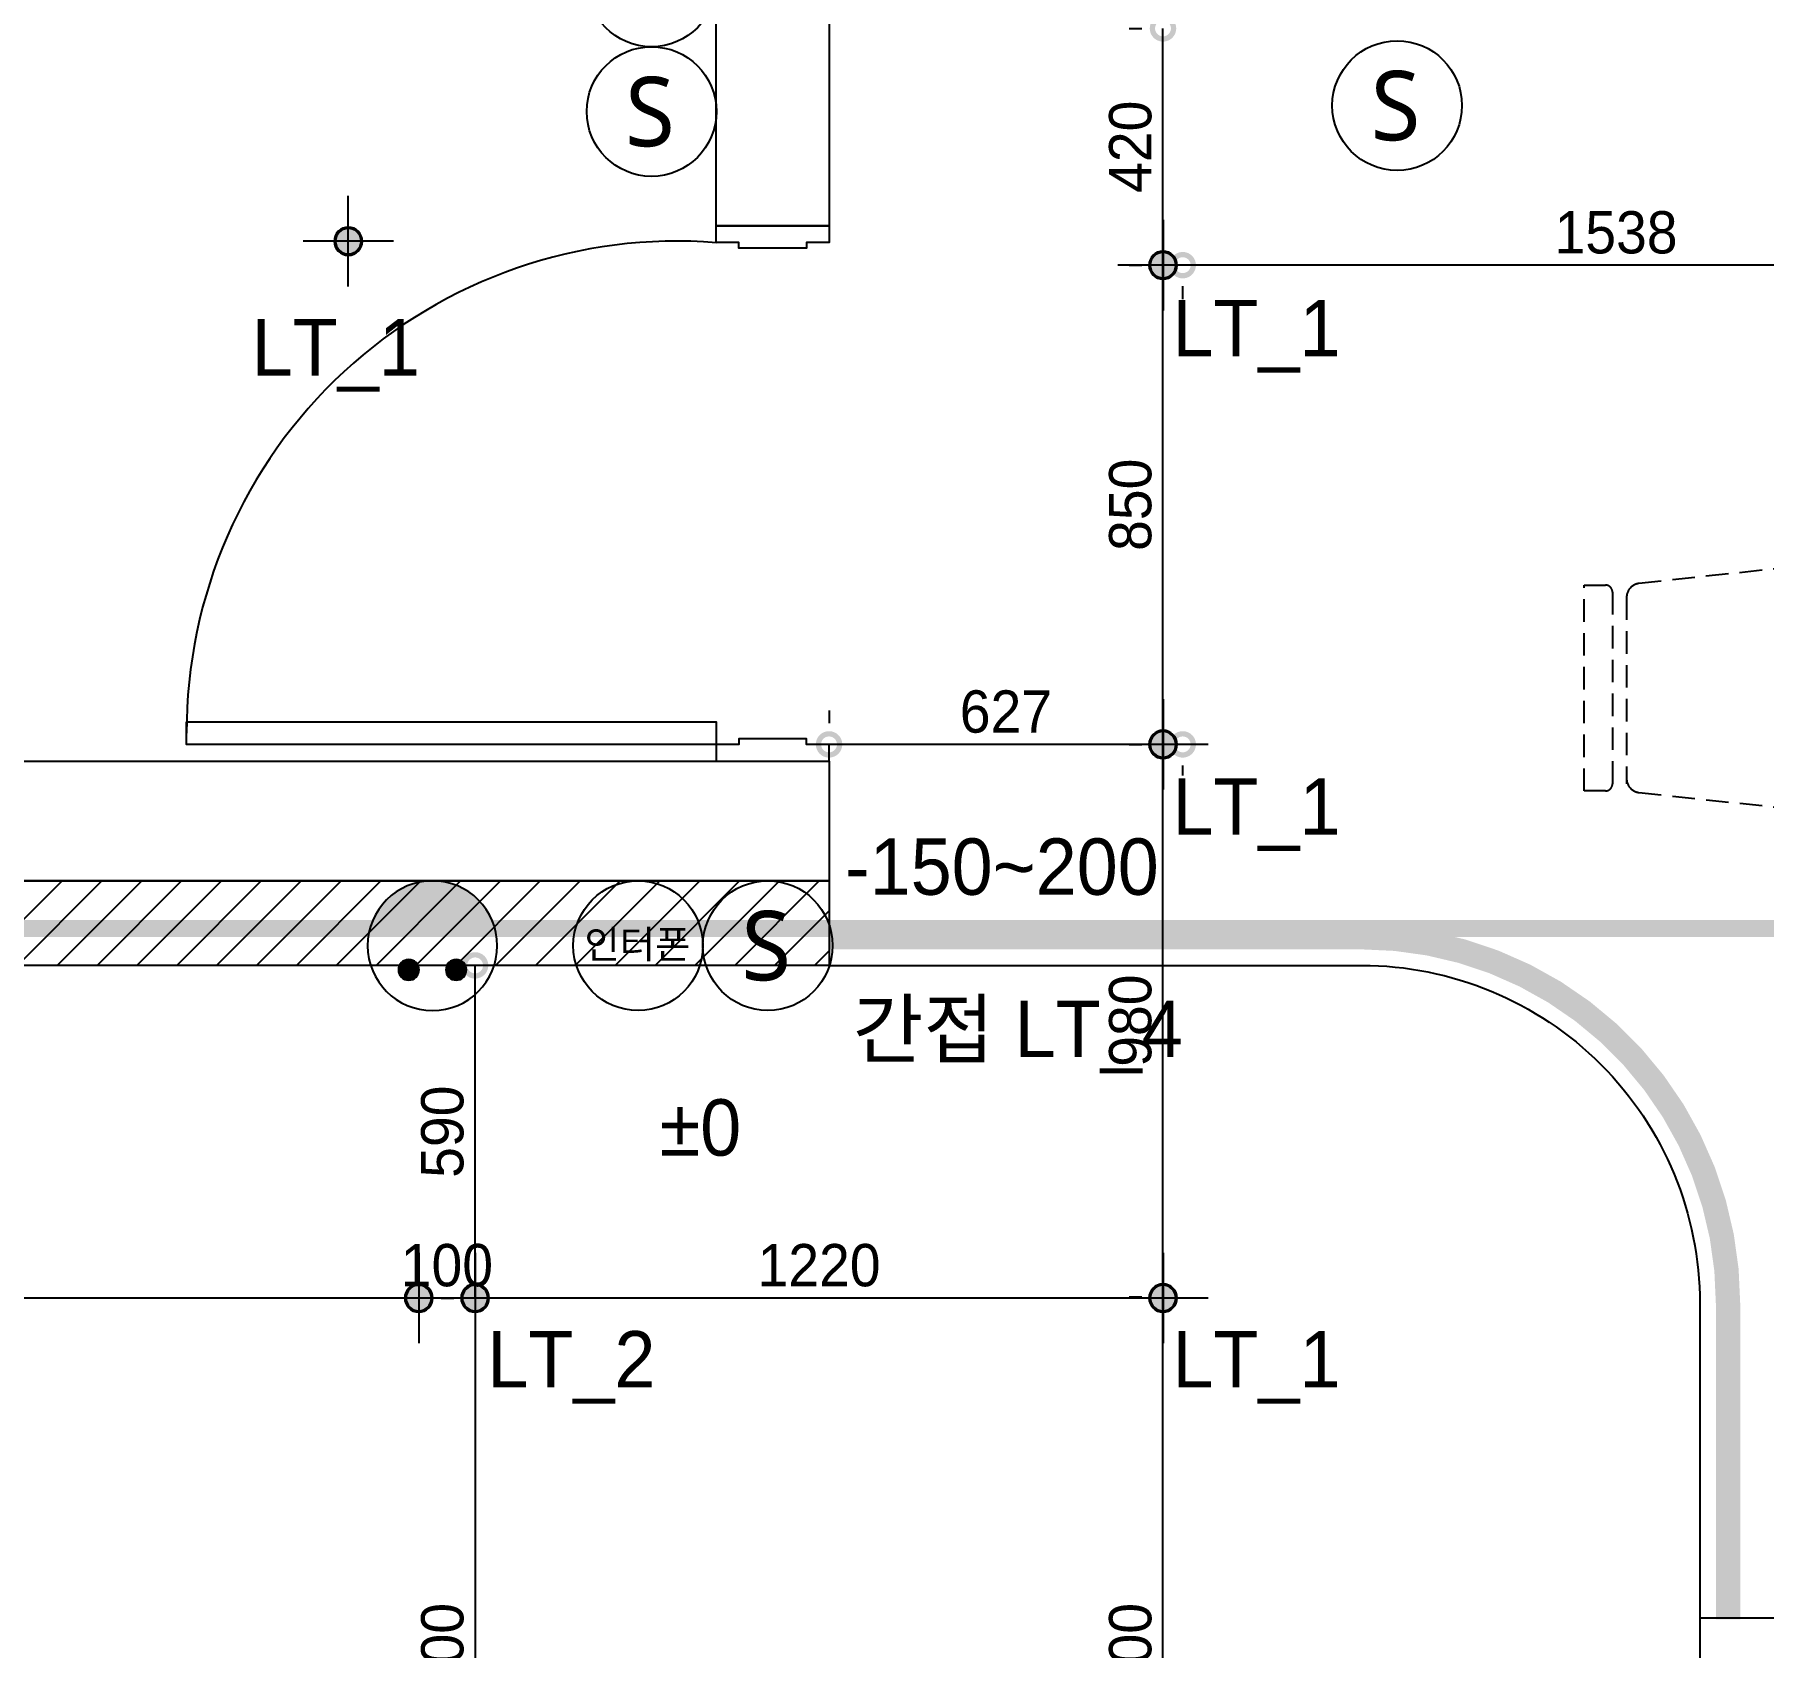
# Model space of a CAD drawing. Header units: inches. Extents: x 157163 to 245256, y -61743 to -20857.
# Drawn here: x 231228 to 234295, y -29752 to -26891 of the extents above; entities that cross this region are included whole.
import ezdxf

# ---------------------------------------------------------------- set-up
doc = ezdxf.new("R2010")
doc.units = ezdxf.units.IN
doc.header["$LTSCALE"] = 50
doc.header["$MEASUREMENT"] = 0
for name, pattern in [('DH-HID2', [1.2, 0.8, -0.4]), ('HID', [2.5, 1.5, -1]), ('HID2', [1, 0.5, -0.5])]:
    doc.linetypes.add(name, pattern=pattern)
for name, color, linetype in [('0-ELC TEXT', 7, 'Continuous'), ('03-WAL NEW', 3, 'Continuous'), ('06-LIGHT', 4, 'Continuous'), ('07-DIM WAL', 5, 'Continuous'), ('3.기호.계단선', 30, 'Continuous'), ('CO-DO-FR', 7, 'Continuous'), ('CO-DOOR', 8, 'Continuous'), ('F-WALL1', 2, 'Continuous'), ('FU-FURM', 251, 'DH-HID2'), ('RC-LIGHT', 7, 'Continuous'), ('설비', 140, 'Continuous')]:
    doc.layers.add(name, color=color, linetype=linetype)
doc.styles.add('스타일1', font='HY울릉도M.TTF')
doc.styles.add('코레일둥고', font='Korail_Round_Gothic_Medium.ttf')
doc.dimstyles.new('30', dxfattribs={"dimscale": 30, "dimtxt": 2.5, "dimasz": 2.5, "dimexe": 1.25, "dimexo": 2, "dimtad": 1, "dimdec": 0, "dimtxsty": '스타일1', "dimblk": 'DOTSMALL', "dimcen": 2.5, "dimclrd": 1, "dimclre": 1, "dimclrt": 7, "dimadec": 0, "dimazin": 0, "dimtfac": 1, "dimtdec": 0, "dimtix": 1, "dimtmove": 0, "dimatfit": 3, "dimldrblk": 'DOTSMALL', "dimfxl": 1.25, "dimarcsym": 0})

# ---------------------------------------------------------------- blocks, each defined once
blk = doc.blocks.new('VUDAUSEH')
at = {"layer": 'CO-DO-FR'}
for points in [[(210937.3, -27229.9), (211137.3, -27229.9), (211137.3, -27259.9), (211097.3, -27259.9), (211097.3, -27269.9), (210977.3, -27269.9), (210977.3, -27259.9), (210937.3, -27259.9), (210937.3, -27229.9)], [(210937.3, -28179.9), (211137.3, -28179.9), (211137.3, -28149.9), (211097.3, -28149.9), (211097.3, -28139.9), (210977.3, -28139.9), (210977.3, -28149.9), (210937.3, -28149.9), (210937.3, -28179.9)]]:
    blk.add_lwpolyline(points, close=True, dxfattribs=at)
at = {"layer": 'CO-DOOR'}
blk.add_lwpolyline([(209997.3, -28109.9), (210937.3, -28109.9), (210937.3, -28149.9), (209997.3, -28149.9)], close=True, dxfattribs=at)
blk.add_arc((210868, -28127.8), 870.6, 85.4306, 180.1399, dxfattribs=at)
at = {"layer": 'F-WALL1'}
for p, q in [((205830.3, -28179.9), (211137.3, -28179.9)), ((211137.3, -28179.9), (211137.3, -28391.9)), ((211137.3, -28391.9), (205917.3, -28391.9))]:
    blk.add_line(p, q, dxfattribs=at)
for points in [[(205729.3, -24428.9), (205630.3, -24428.9), (205630.3, -23965.9), (211137.3, -23965.9), (211137.3, -27229.9), (210937.3, -27229.9), (210937.3, -24138.9), (207217.3, -24138.9), (207217.3, -24724.9), (206671.3, -24724.9), (206671.3, -24123.9), (205729.3, -24123.9), (205729.3, -24428.9)], [(216152.3, -28374.9), (215952.3, -28374.9), (215952.3, -29699.9), (212682.3, -29699.9), (212682.3, -29854.9), (215977.3, -29854.9), (215977.3, -30482.9), (216152.3, -30482.9), (216152.3, -29669.9), (216462.3, -29669.9), (216462.3, -28974.9), (216152.3, -28974.9), (216152.3, -28374.9)]]:
    blk.add_lwpolyline(points, dxfattribs=at)
blk = doc.blocks.new('cjswjdeh')
at = {"layer": '03-WAL NEW'}
h = blk.add_hatch(dxfattribs=at)
h.set_pattern_fill('_USER', color=256, scale=50, angle=225, pattern_type=0)
h.set_pattern_definition([(225, (16497.097, -27645.146), (35.355339, -35.355339), [])])
h.paths.add_polyline_path([(230654.8, -28541.9), (232637.3, -28541.9), (232637.3, -28391.9), (227472.3, -28391.9), (227472.3, -28541.9), (229454.8, -28541.9), (229454.8, -28441.9), (230654.8, -28441.9)])
blk.add_lwpolyline([(232637.3, -28391.9), (232637.3, -28541.9), (227472.3, -28541.9), (227472.3, -28391.9), (232637.3, -28391.9)], dxfattribs=at)
at = {"layer": 'FU-FURM', "color": 8}
for p, q in [((234352.3, -27834.8), (234074, -27864.4)), ((233977.3, -28232.4), (233977.3, -27867.3)), ((233977.3, -27867.3), (234014.8, -27867.3)), ((234027.3, -27879.8), (234027.3, -28219.9)), ((234052.3, -27889.2), (234052.3, -28219.9)), ((234014.8, -28232.4), (233977.3, -28232.4)), ((234074, -28235.3), (234352.3, -28264.9))]:
    blk.add_line(p, q, dxfattribs=at)
for centre, radius, start, end in [((234014.8, -27879.8), 12.5, 0, 90), ((234077.3, -27889.2), 25, 97.5946, 180), ((234077.3, -28210.5), 25, 180, 262.4054), ((234014.8, -28219.9), 12.5, 270, 0)]:
    blk.add_arc(centre, radius, start, end, dxfattribs=at)
blk.add_blockref('VUDAUSEH', (21500, 0))
blk = doc.blocks.new('1')
at = {"linetype": 'Continuous'}
h = blk.add_hatch(color=4, dxfattribs=at)
h.dxf.hatch_style = 1
edge = h.paths.add_edge_path()
edge.add_arc((11539653.5, -14273503.8), 37.5, 0, 360)
at = {"color": 1, "linetype": 'Continuous'}
for p, q in [((11539653.5, -14273637.1), (11539653.5, -14273370.5)), ((11539520.2, -14273503.8), (11539786.8, -14273503.8))]:
    blk.add_line(p, q, dxfattribs=at)
at = {"color": 4, "linetype": 'Continuous'}
for radius in [41.5, 37.5]:
    blk.add_circle((11539653.5, -14273503.8), radius, dxfattribs=at)
blk = doc.blocks.new('_DOTSMALL')
at = {"color": 0, "linetype": 'ByBlock', "const_width": 0.5}
blk.add_lwpolyline([(-0.0625, 0, 1), (0.0625, 0, 1)], format="xyb", close=True, dxfattribs=at)
blk = doc.blocks.new('*D96')
at = {"layer": '07-DIM WAL', "color": 1, "lineweight": -2, "transparency": 16777216}
for p, q in [((233229.8, -30431.9), (233229.8, -29131.9)), ((233289.8, -29131.9), (233267.3, -29131.9)), ((233169.8, -30431.9), (233192.3, -30431.9))]:
    blk.add_line(p, q, dxfattribs=at)
at = {"layer": 'Defpoints', "color": 0, "transparency": 16777216}
for p in [(233229.8, -29131.9), (233229.8, -29131.9), (233229.8, -30431.9)]:
    blk.add_point(p, dxfattribs=at)
at = {"layer": '07-DIM WAL', "color": 1, "lineweight": -2, "transparency": 16777216, "xscale": 75, "yscale": 75, "zscale": 75}
for p, rotation in [((233229.8, -29131.9), 90), ((233229.8, -30431.9), 270)]:
    blk.add_blockref('_DOTSMALL', p, dxfattribs=dict(at, rotation=rotation))
at = {"layer": '07-DIM WAL', "color": 7, "transparency": 16777216, "insert": (233172.1, -29781.9), "char_height": 75, "attachment_point": 5, "rotation": 90, "style": '스타일1'}
blk.add_mtext('1300', dxfattribs=at)
blk = doc.blocks.new('*D98')
at = {"layer": '07-DIM WAL', "color": 1, "lineweight": -2, "transparency": 16777216}
for p, q in [((232009.3, -29071.9), (232009.3, -29094.4)), ((233229.8, -29071.9), (233229.8, -29094.4)), ((233229.8, -29131.9), (232009.3, -29131.9))]:
    blk.add_line(p, q, dxfattribs=at)
at = {"layer": 'Defpoints', "color": 0, "transparency": 16777216}
for p in [(232009.3, -29131.9), (232009.3, -29131.9), (233229.8, -29131.9)]:
    blk.add_point(p, dxfattribs=at)
at = {"layer": '07-DIM WAL', "color": 1, "lineweight": -2, "transparency": 16777216, "xscale": 75, "yscale": 75, "zscale": 75, "rotation": 180}
blk.add_blockref('_DOTSMALL', (232009.3, -29131.9), dxfattribs=at)
at = {"layer": '07-DIM WAL', "color": 1, "lineweight": -2, "transparency": 16777216, "xscale": 75, "yscale": 75, "zscale": 75}
blk.add_blockref('_DOTSMALL', (233229.8, -29131.9), dxfattribs=at)
at = {"layer": '07-DIM WAL', "color": 7, "transparency": 16777216, "insert": (232619.6, -29074.1), "char_height": 75, "attachment_point": 5, "style": '스타일1'}
blk.add_mtext('1220', dxfattribs=at)
blk = doc.blocks.new('*D99')
at = {"layer": '07-DIM WAL', "color": 1, "lineweight": -2, "transparency": 16777216}
for p, q in [((231909.3, -29071.9), (231909.3, -29094.4)), ((232009.3, -29071.9), (232009.3, -29094.4)), ((232009.3, -29131.9), (231909.3, -29131.9))]:
    blk.add_line(p, q, dxfattribs=at)
at = {"layer": 'Defpoints', "color": 0, "transparency": 16777216}
for p in [(231909.3, -29131.9), (231909.3, -29131.9), (232009.3, -29131.9)]:
    blk.add_point(p, dxfattribs=at)
at = {"layer": '07-DIM WAL', "color": 1, "lineweight": -2, "transparency": 16777216, "xscale": 75, "yscale": 75, "zscale": 75}
blk.add_blockref('_DOTSMALL', (231909.3, -29131.9), dxfattribs=at)
at = {"layer": '07-DIM WAL', "color": 1, "lineweight": -2, "transparency": 16777216, "xscale": 75, "yscale": 75, "zscale": 75, "rotation": 180}
blk.add_blockref('_DOTSMALL', (232009.3, -29131.9), dxfattribs=at)
at = {"layer": '07-DIM WAL', "color": 7, "transparency": 16777216, "insert": (231959.3, -29074.1), "char_height": 75, "attachment_point": 5, "style": '스타일1'}
blk.add_mtext('100', dxfattribs=at)
blk = doc.blocks.new('*D100')
at = {"layer": '07-DIM WAL', "color": 1, "lineweight": -2, "transparency": 16777216}
for p, q in [((230009.3, -29071.9), (230009.3, -29094.4)), ((231909.3, -29071.9), (231909.3, -29094.4)), ((231909.3, -29131.9), (230009.3, -29131.9))]:
    blk.add_line(p, q, dxfattribs=at)
at = {"layer": 'Defpoints', "color": 0, "transparency": 16777216}
for p in [(230009.3, -29131.9), (230009.3, -29131.9), (231909.3, -29131.9)]:
    blk.add_point(p, dxfattribs=at)
at = {"layer": '07-DIM WAL', "color": 1, "lineweight": -2, "transparency": 16777216, "xscale": 75, "yscale": 75, "zscale": 75, "rotation": 180}
blk.add_blockref('_DOTSMALL', (230009.3, -29131.9), dxfattribs=at)
at = {"layer": '07-DIM WAL', "color": 1, "lineweight": -2, "transparency": 16777216, "xscale": 75, "yscale": 75, "zscale": 75}
blk.add_blockref('_DOTSMALL', (231909.3, -29131.9), dxfattribs=at)
at = {"layer": '07-DIM WAL', "color": 7, "transparency": 16777216, "insert": (230959.3, -29074.1), "char_height": 75, "attachment_point": 5, "style": '스타일1'}
blk.add_mtext('1900', dxfattribs=at)
blk = doc.blocks.new('*D107')
at = {"layer": '07-DIM WAL', "color": 1, "lineweight": -2, "transparency": 16777216}
for p, q in [((232009.3, -29131.9), (232009.3, -28541.9)), ((232069.3, -28541.9), (232046.8, -28541.9)), ((232069.3, -29131.9), (232046.8, -29131.9))]:
    blk.add_line(p, q, dxfattribs=at)
at = {"layer": 'Defpoints', "color": 0, "transparency": 16777216}
for p in [(232009.3, -28541.9), (232009.3, -28541.9), (232009.3, -29131.9)]:
    blk.add_point(p, dxfattribs=at)
at = {"layer": '07-DIM WAL', "color": 1, "lineweight": -2, "transparency": 16777216, "xscale": 75, "yscale": 75, "zscale": 75}
for p, rotation in [((232009.3, -28541.9), 90), ((232009.3, -29131.9), 270)]:
    blk.add_blockref('_DOTSMALL', p, dxfattribs=dict(at, rotation=rotation))
at = {"layer": '07-DIM WAL', "color": 7, "transparency": 16777216, "insert": (231951.6, -28836.9), "char_height": 75, "attachment_point": 5, "rotation": 90, "style": '스타일1'}
blk.add_mtext('590', dxfattribs=at)
blk = doc.blocks.new('*D108')
at = {"layer": '07-DIM WAL', "color": 1, "lineweight": -2, "transparency": 16777216}
for p, q in [((231949.3, -29131.9), (231971.8, -29131.9)), ((232009.3, -29131.9), (232009.3, -30431.9)), ((231949.3, -30431.9), (231971.8, -30431.9))]:
    blk.add_line(p, q, dxfattribs=at)
at = {"layer": 'Defpoints', "color": 0, "transparency": 16777216}
for p in [(232009.3, -29131.9), (232009.3, -30431.9), (232009.3, -30431.9)]:
    blk.add_point(p, dxfattribs=at)
at = {"layer": '07-DIM WAL', "color": 1, "lineweight": -2, "transparency": 16777216, "xscale": 75, "yscale": 75, "zscale": 75}
for p, rotation in [((232009.3, -29131.9), 90), ((232009.3, -30431.9), 270)]:
    blk.add_blockref('_DOTSMALL', p, dxfattribs=dict(at, rotation=rotation))
at = {"layer": '07-DIM WAL', "color": 7, "transparency": 16777216, "insert": (231951.6, -29781.9), "char_height": 75, "attachment_point": 5, "rotation": 90, "style": '스타일1'}
blk.add_mtext('1300', dxfattribs=at)
blk = doc.blocks.new('*D152')
at = {"layer": '07-DIM WAL', "color": 1, "lineweight": -2, "transparency": 16777216}
for p, q in [((234802.3, -27239.9), (234802.3, -27262.4)), ((234802.3, -27299.9), (233264.8, -27299.9)), ((233264.8, -27359.9), (233264.8, -27337.4))]:
    blk.add_line(p, q, dxfattribs=at)
at = {"layer": 'Defpoints', "color": 0, "transparency": 16777216}
for p in [(233264.8, -27299.9), (233264.8, -27299.9), (234802.3, -27299.9)]:
    blk.add_point(p, dxfattribs=at)
at = {"layer": '07-DIM WAL', "color": 1, "lineweight": -2, "transparency": 16777216, "xscale": 75, "yscale": 75, "zscale": 75, "rotation": 180}
blk.add_blockref('_DOTSMALL', (233264.8, -27299.9), dxfattribs=at)
at = {"layer": '07-DIM WAL', "color": 1, "lineweight": -2, "transparency": 16777216, "xscale": 75, "yscale": 75, "zscale": 75}
blk.add_blockref('_DOTSMALL', (234802.3, -27299.9), dxfattribs=at)
at = {"layer": '07-DIM WAL', "color": 7, "transparency": 16777216, "insert": (234033.6, -27242.1), "char_height": 75, "attachment_point": 5, "style": '스타일1'}
blk.add_mtext('1538', dxfattribs=at)
blk = doc.blocks.new('*D153')
at = {"layer": '07-DIM WAL', "color": 1, "lineweight": -2, "transparency": 16777216}
for p, q in [((232637.3, -28089.9), (232637.3, -28112.4)), ((233264.8, -28149.9), (232637.3, -28149.9)), ((233264.8, -28205.2), (233264.8, -28187.4))]:
    blk.add_line(p, q, dxfattribs=at)
at = {"layer": 'Defpoints', "color": 0, "transparency": 16777216}
for p in [(232637.3, -28149.9), (232637.3, -28149.9), (233264.8, -28145.2)]:
    blk.add_point(p, dxfattribs=at)
at = {"layer": '07-DIM WAL', "color": 1, "lineweight": -2, "transparency": 16777216, "xscale": 75, "yscale": 75, "zscale": 75, "rotation": 180}
blk.add_blockref('_DOTSMALL', (232637.3, -28149.9), dxfattribs=at)
at = {"layer": '07-DIM WAL', "color": 1, "lineweight": -2, "transparency": 16777216, "xscale": 75, "yscale": 75, "zscale": 75}
blk.add_blockref('_DOTSMALL', (233264.8, -28149.9), dxfattribs=at)
at = {"layer": '07-DIM WAL', "color": 7, "transparency": 16777216, "insert": (232951.1, -28092.1), "char_height": 75, "attachment_point": 5, "style": '스타일1'}
blk.add_mtext('627', dxfattribs=at)
blk = doc.blocks.new('*D154')
at = {"layer": '07-DIM WAL', "color": 1, "lineweight": -2, "transparency": 16777216}
for p, q in [((233169.8, -28149.9), (233192.3, -28149.9)), ((233229.8, -29129.9), (233229.8, -28149.9)), ((233169.8, -29129.9), (233192.3, -29129.9))]:
    blk.add_line(p, q, dxfattribs=at)
at = {"layer": 'Defpoints', "color": 0, "transparency": 16777216}
for p in [(233229.8, -28149.9), (233229.8, -28149.9), (233229.8, -29129.9)]:
    blk.add_point(p, dxfattribs=at)
at = {"layer": '07-DIM WAL', "color": 1, "lineweight": -2, "transparency": 16777216, "xscale": 75, "yscale": 75, "zscale": 75}
for p, rotation in [((233229.8, -28149.9), 90), ((233229.8, -29129.9), 270)]:
    blk.add_blockref('_DOTSMALL', p, dxfattribs=dict(at, rotation=rotation))
at = {"layer": '07-DIM WAL', "color": 7, "transparency": 16777216, "insert": (233172.1, -28639.9), "char_height": 75, "attachment_point": 5, "rotation": 90, "style": '스타일1'}
blk.add_mtext('980', dxfattribs=at)
blk = doc.blocks.new('*D155')
at = {"layer": '07-DIM WAL', "color": 1, "lineweight": -2, "transparency": 16777216}
for p, q in [((233201.8, -27299.9), (233192.3, -27299.9)), ((233229.8, -28149.9), (233229.8, -27299.9)), ((233169.8, -28149.9), (233192.3, -28149.9))]:
    blk.add_line(p, q, dxfattribs=at)
at = {"layer": 'Defpoints', "color": 0, "transparency": 16777216}
for p in [(233229.8, -27299.9), (233261.8, -27299.9), (233229.8, -28149.9)]:
    blk.add_point(p, dxfattribs=at)
at = {"layer": '07-DIM WAL', "color": 1, "lineweight": -2, "transparency": 16777216, "xscale": 75, "yscale": 75, "zscale": 75}
for p, rotation in [((233229.8, -27299.9), 90), ((233229.8, -28149.9), 270)]:
    blk.add_blockref('_DOTSMALL', p, dxfattribs=dict(at, rotation=rotation))
at = {"layer": '07-DIM WAL', "color": 7, "transparency": 16777216, "insert": (233172.1, -27724.9), "char_height": 75, "attachment_point": 5, "rotation": 90, "style": '스타일1'}
blk.add_mtext('850', dxfattribs=at)
blk = doc.blocks.new('*D156')
at = {"layer": '07-DIM WAL', "color": 1, "lineweight": -2, "transparency": 16777216}
for p, q in [((233169.8, -26879.9), (233192.3, -26879.9)), ((233229.8, -27299.9), (233229.8, -26879.9)), ((233169.8, -27299.9), (233192.3, -27299.9))]:
    blk.add_line(p, q, dxfattribs=at)
at = {"layer": 'Defpoints', "color": 0, "transparency": 16777216}
for p in [(233229.8, -26879.9), (233229.8, -26879.9), (233229.8, -27299.9)]:
    blk.add_point(p, dxfattribs=at)
at = {"layer": '07-DIM WAL', "color": 1, "lineweight": -2, "transparency": 16777216, "xscale": 75, "yscale": 75, "zscale": 75}
for p, rotation in [((233229.8, -26879.9), 90), ((233229.8, -27299.9), 270)]:
    blk.add_blockref('_DOTSMALL', p, dxfattribs=dict(at, rotation=rotation))
at = {"layer": '07-DIM WAL', "color": 7, "transparency": 16777216, "insert": (233172.1, -27089.9), "char_height": 75, "attachment_point": 5, "rotation": 90, "style": '스타일1'}
blk.add_mtext('420', dxfattribs=at)
blk = doc.blocks.new('SW')
at = {"layer": '설비', "color": 140}
blk.add_circle((11533254.1, -14277699.4), 184, dxfattribs=at)
at = {"layer": '설비', "color": 140, "insert": (11533320, -14277600.8), "char_height": 197.143, "width": 314.327, "attachment_point": 3, "style": '코레일둥고'}
blk.add_mtext('{\\fMalgun Gothic|b0|i0|c129|p50;S}', dxfattribs=at)
blk = doc.blocks.new('egoo')
at = {"layer": '설비'}
h = blk.add_hatch(color=140, dxfattribs=at)
edge = h.paths.add_edge_path()
edge.add_arc((1015645.3, 443433.7), 22.3, 0, 360)
h = blk.add_hatch(color=140, dxfattribs=at)
edge = h.paths.add_edge_path()
edge.add_arc((1015747.7, 443433.7), 22.3, 0, 360)
h = blk.add_hatch(color=140, dxfattribs=at)
edge = h.paths.add_edge_path()
edge.add_line((1015826.3, 443329.1), (1015566.6, 443329.1))
edge.add_ellipse((1015696.5, 443381.5), major_axis=(99, 99), ratio=1, start_angle=156.9578, end_angle=293.0422)
at = {"layer": '설비', "color": 140}
for centre, radius in [((1015696.5, 443381.5), 140), ((1015645.3, 443433.7), 22.3), ((1015747.7, 443433.7), 22.3)]:
    blk.add_circle(centre, radius, dxfattribs=at)

msp = doc.modelspace()

# ---------------------------------------------------------------- linework, layer by layer
at = {"layer": '06-LIGHT', "color": 10, "linetype": 'HID', "const_width": 43.2}
msp.add_lwpolyline([(232637.3, -28491.9), (233582.3, -28491.9, -0.414214), (234232.3, -29141.9), (234232.3, -29701.9)], format="xyb", dxfattribs=at)
at = {"layer": '06-LIGHT'}
msp.add_lwpolyline([(232637.3, -28541.9), (233582.3, -28541.9, -0.414214), (234182.3, -29141.9), (234182.3, -29701.9)], format="xyb", dxfattribs=at)
at = {"layer": '3.기호.계단선', "color": 140, "linetype": 'HID2', "const_width": 30}
msp.add_lwpolyline([(228050.3, -28476.4), (236960.3, -28476.4), (236960.3, -25461.4)], dxfattribs=at)
at = {"layer": '설비', "color": 140}
for centre in [(232322.3, -26797.4), (232298.5, -28506.9)]:
    msp.add_circle(centre, 115, dxfattribs=at)

# ---------------------------------------------------------------- block references
msp.add_blockref('cjswjdeh', (0, 0))
at = {"layer": 'RC-LIGHT', "xscale": -0.6024096385271789, "yscale": 0.6024096385271789, "zscale": 0.6024096385271789}
for p, rotation in [((7183382.8, 8571238.9), 359.9999999999998), ((-8365266.4, 6924298.6), 89.99999999999984), ((-8365266.4, 6923448.6), 89.9999999999998), ((-8366586.9, 6922466.6), 89.99999999999991), ((-8366486.9, 6922466.6), 89.99999999999993), ((-8365266.4, 6922466.6), 89.9999999999999)]:
    msp.add_blockref('1', p, dxfattribs=dict(at, rotation=rotation))
at = {"layer": '설비', "color": 140, "xscale": 0.625, "yscale": 0.625, "zscale": 0.625}
for p in [(-6975961.4, 8896534.7), (-6974638.6, 8896545.3), (-6975755.2, 8895055.3)]:
    msp.add_blockref('SW', p, dxfattribs=at)
at = {"layer": '설비', "color": 140, "xscale": -0.8214285869294655, "yscale": 0.8214285869294655, "zscale": 0.8214285869294655, "rotation": 180}
msp.add_blockref('egoo', (-602388.5, 335699.3), dxfattribs=at)

# ---------------------------------------------------------------- texts
at = {"layer": '0-ELC TEXT', "style": '코레일둥고'}
for s, p in [('-150~200', (232665.8, -28416.7)), ('±0', (232336.9, -28879.4))]:
    msp.add_text(s, height=100, dxfattribs=at).set_placement(p)
at = {"layer": '설비', "color": 30, "style": '코레일둥고'}
for s, p in [('LT_1', (233246.6, -27461.5)), ('LT_1', (231613, -27495.6)), ('LT_1', (233246.6, -28310)), ('간접 LT_4', (232679.4, -28704.6)), ('LT_2', (232031.1, -29290.6)), ('LT_1', (233246.6, -29290.6))]:
    msp.add_text(s, height=100, dxfattribs=at).set_placement(p)
at = {"layer": '설비', "color": 140, "style": '코레일둥고'}
msp.add_text('인터폰', height=50, dxfattribs=at).set_placement((232203.2, -28529.4))

# ---------------------------------------------------------------- dimensions: what is measured, and where the dimension line sits
at = {"layer": '07-DIM WAL'}
for base, p1, p2, picture, middle in [((233229.8, -26879.9), (233229.8, -27299.9), (233229.8, -26879.9), '*D156', (233172.1, -27089.9)), ((233229.8, -27299.9), (233229.8, -28149.9), (233261.8, -27299.9), '*D155', (233172.1, -27724.9)), ((233229.8, -28149.9), (233229.8, -29129.9), (233229.8, -28149.9), '*D154', (233172.1, -28639.9)), ((232009.3, -28541.9), (232009.3, -29131.9), (232009.3, -28541.9), '*D107', (231951.6, -28836.9)), ((232009.3, -30431.9), (232009.3, -29131.9), (232009.3, -30431.9), '*D108', (231951.6, -29781.9)), ((233229.8, -29131.9), (233229.8, -30431.9), (233229.8, -29131.9), '*D96', (233172.1, -29781.9))]:
    dim = msp.add_linear_dim(base=base, p1=p1, p2=p2, angle=90, dimstyle='30', dxfattribs=at)
    dim.commit()
    dim.dimension.update_dxf_attribs({"geometry": picture, "text_midpoint": middle})
for base, p1, p2, picture, middle in [((233264.8499383, -27299.8886064), (234802.3499385, -27299.8886064), (233264.8499383, -27299.8886064), '*D152', (234033.5999384, -27242.0906703)), ((232637.349939, -28149.888606), (233264.849938, -28145.201106), (232637.349939, -28149.888606), '*D153', (232951.099938, -28092.09067)), ((230009.3, -29131.9), (231909.3, -29131.9), (230009.3, -29131.9), '*D100', (230959.3, -29074.1)), ((231909.3, -29131.9), (232009.3, -29131.9), (231909.3, -29131.9), '*D99', (231959.3, -29074.1)), ((232009.3499385, -29131.8886064), (233229.8499383, -29131.8886064), (232009.3499385, -29131.8886064), '*D98', (232619.5999384, -29074.1406037))]:
    dim = msp.add_linear_dim(base=base, p1=p1, p2=p2, dimstyle='30', dxfattribs=at)
    dim.commit()
    dim.dimension.update_dxf_attribs({"geometry": picture, "text_midpoint": middle})

doc.saveas('drawing.dxf')
